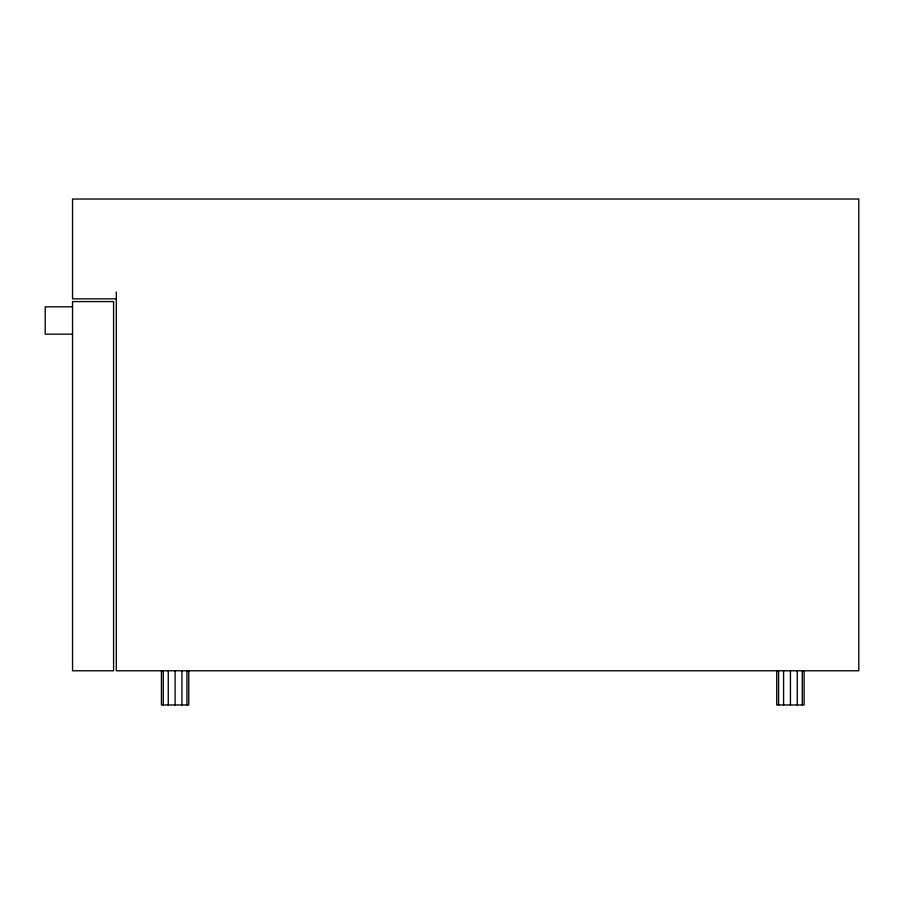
<?xml version="1.0" encoding="UTF-8"?>
<svg xmlns="http://www.w3.org/2000/svg" width="904" height="904" viewBox="0 0 904 904"><rect width="100%" height="100%" fill="white"/><g stroke="black" fill="none" stroke-linecap="round" stroke-linejoin="round"><path stroke-width="1.36" d="M116.3 298.851L72.546 298.851L72.546 199.027L858.8 199.027L858.8 670.779L116.3 670.779L116.3 292.015M72.546 306.818L45.2 306.818L45.2 334.164L72.546 334.164M804.108 670.779L804.108 704.973L776.751 704.973L776.751 670.779M802.277 670.779L802.277 704.973M797.271 670.779L797.271 704.973M790.435 670.779L790.435 704.973M783.598 670.779L783.598 704.973M778.593 670.779L778.593 704.973M188.778 670.779L188.778 704.973L161.432 704.973L161.432 670.779M186.947 670.779L186.947 704.973M181.941 670.779L181.941 704.973M175.105 670.779L175.105 704.973M168.268 670.779L168.268 704.973M163.262 670.779L163.262 704.973M113.565 301.586L72.546 301.586L72.546 670.779L113.565 670.779L113.565 301.586"/></g></svg>
